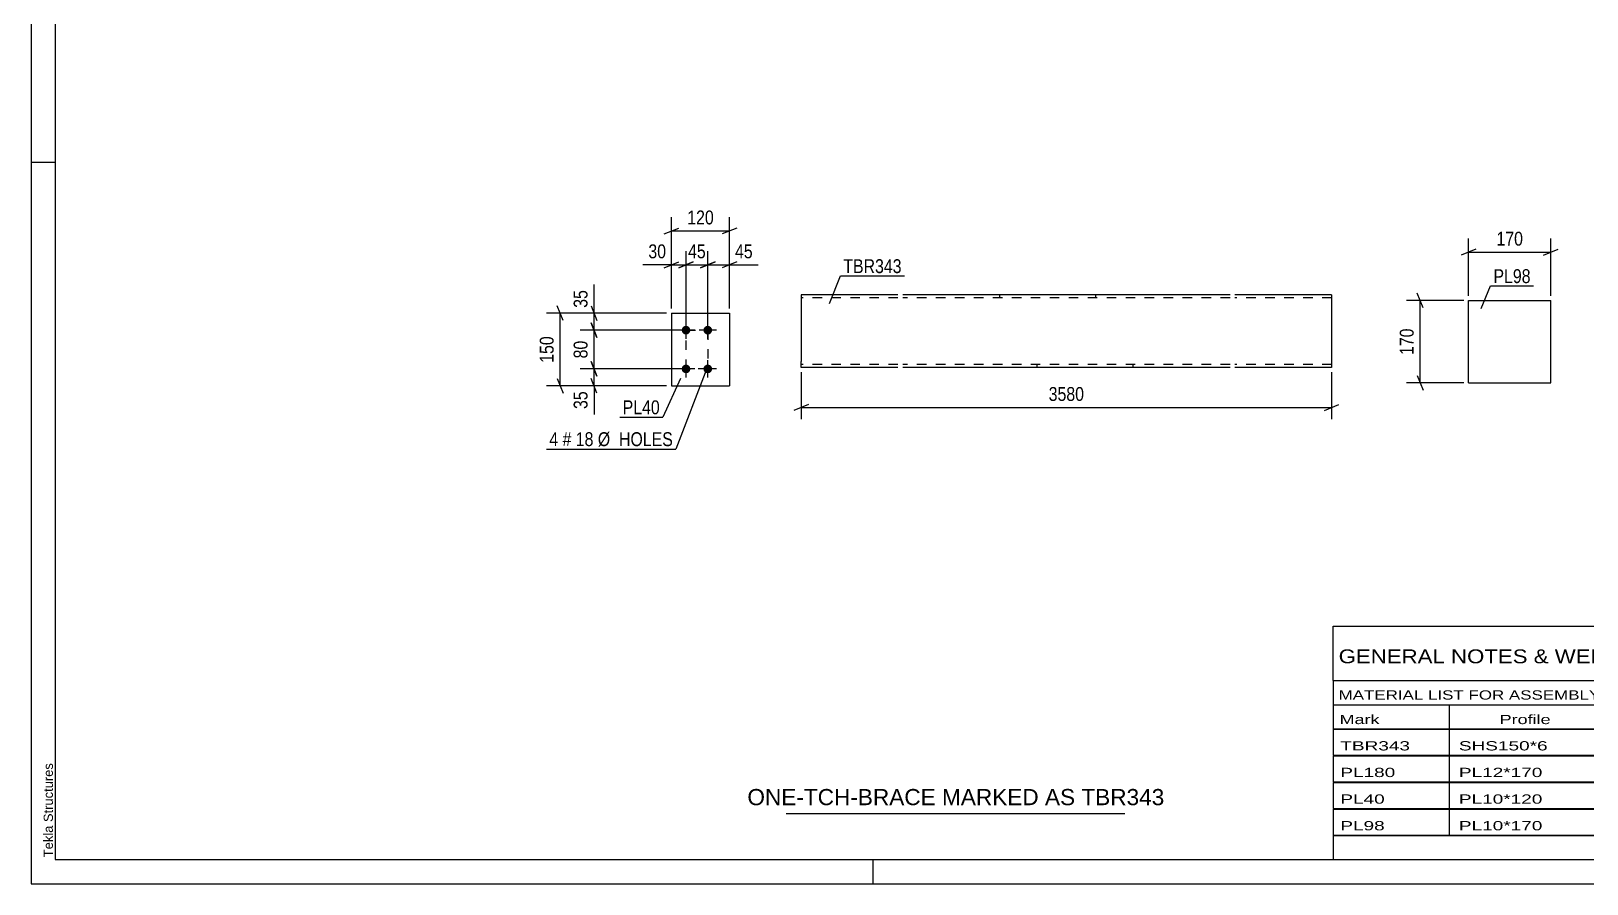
# Model space of a CAD drawing. Header units: millimetres. Extents: x 0 to 594, y 0 to 420.
# Drawn here: x 0 to 321.4, y 0 to 176.1 of the extents above; entities that cross this region are included whole.
import ezdxf

# ---------------------------------------------------------------- set-up
doc = ezdxf.new("R2010")
doc.units = ezdxf.units.MM
doc.linetypes.add('DXK_LINE_DOT2', pattern=[3.9198, 1.9599, -1.9599])
doc.styles.add('Arial', font='ARIAL.TTF', dxfattribs={"height": 0.2})
doc.styles.add('Arial Narrow', font='ARIALN.TTF', dxfattribs={"height": 0.2})

# ---------------------------------------------------------------- blocks, each defined once
blk = doc.blocks.new('Unknown-580612004-1130')
at = {"color": 5, "linetype": 'Continuous'}
for p, q in [((0, 420), (0, 0)), ((5, 415), (5, 5)), ((5, 149), (0, 149)), ((5, 5), (589, 5)), ((174, 0), (174, 5)), ((0, 0), (594, 0))]:
    blk.add_line(p, q, dxfattribs=at)
at = {"color": 174, "linetype": 'Continuous', "style": 'Arial'}
blk.add_text('Tekla Structures', height=1.9102, rotation=90, dxfattribs=at).set_placement((4.5, 5.5))
blk = doc.blocks.new('Part-580612004-2167 - 2161')
at = {"color": 2, "linetype": 'Continuous'}
for p, q in [((132.31, 117.85), (132.31, 102.85)), ((132.31, 117.85), (144.31, 117.85)), ((144.31, 117.85), (144.31, 102.85)), ((132.31, 102.85), (144.31, 102.85))]:
    blk.add_line(p, q, dxfattribs=at)
blk = doc.blocks.new('Bolt-580612004-2200 - 2161')
at = {"linetype": 'Continuous'}
for points in [[(135.31, 113.45, -1), (135.31, 115.25, -1)], [(139.81, 113.45, -1), (139.81, 115.25, -1)], [(135.31, 105.45, -1), (135.31, 107.25, -1)], [(139.81, 105.45, -1), (139.81, 107.25, -1)]]:
    blk.add_hatch(color=1, dxfattribs=at).paths.add_polyline_path(points)
at = {"color": 1, "linetype": 'Continuous'}
for p, q in [((135.31, 112.55), (135.31, 116.15)), ((139.81, 112.55), (139.81, 116.15)), ((137.11, 114.35), (133.51, 114.35)), ((141.61, 114.35), (138.01, 114.35)), ((137.11, 106.35), (133.51, 106.35)), ((135.31, 104.55), (135.31, 108.15)), ((141.61, 106.35), (138.01, 106.35)), ((139.81, 104.55), (139.81, 108.15))]:
    blk.add_line(p, q, dxfattribs=at)
blk = doc.blocks.new('Part-580612004-2404 - 2398')
at = {"color": 2, "linetype": 'Continuous'}
for p, q in [((297, 103.46), (297, 120.46)), ((297, 120.46), (314, 120.46)), ((314, 103.46), (314, 120.46)), ((297, 103.46), (314, 103.46))]:
    blk.add_line(p, q, dxfattribs=at)
blk = doc.blocks.new('Part-580612004-2436 - 2428')
at = {"color": 2, "linetype": 'Continuous'}
for p, q in [((179.09, 121.65), (159.09, 121.65)), ((159.09, 121.65), (159.09, 107.85)), ((247.71, 121.65), (180.09, 121.65)), ((268.71, 121.65), (248.71, 121.65)), ((268.71, 121.65), (268.71, 106.65)), ((159.09, 107), (159.09, 107.85)), ((159.09, 106.74), (159.09, 107)), ((159.09, 106.65), (159.09, 106.74)), ((179.09, 106.65), (159.09, 106.65)), ((247.71, 106.65), (180.09, 106.65)), ((268.71, 106.65), (248.71, 106.65))]:
    blk.add_line(p, q, dxfattribs=at)
at = {"color": 7, "linetype": 'DXK_LINE_DOT2'}
for p, q in [((179.09, 121.05), (159.09, 121.05)), ((247.71, 121.05), (180.09, 121.05)), ((200.09, 121.65), (200.09, 121.05)), ((219.93, 121.65), (219.93, 121.05)), ((268.71, 121.05), (248.71, 121.05)), ((159.09, 107.39), (159.09, 107.85)), ((159.09, 107), (159.09, 107.62)), ((159.09, 107.25), (159.09, 107.29)), ((159.09, 107.25), (159.09, 107.29)), ((179.09, 107.25), (159.09, 107.25)), ((159.09, 106.65), (159.09, 106.65)), ((247.71, 107.25), (180.09, 107.25)), ((207.86, 106.65), (207.86, 107.25)), ((227.71, 106.65), (227.71, 107.25)), ((268.71, 107.25), (248.71, 107.25)), ((268.71, 107.25), (268.71, 107.29))]:
    blk.add_line(p, q, dxfattribs=at)
blk = doc.blocks.new('Rectangle-580612004-2384 - 2161')
at = {"color": 1, "linetype": 'DXK_LINE_DOT2'}
blk.add_lwpolyline([(135.31, 114.35), (139.81, 114.35), (139.81, 106.35), (135.31, 106.35), (135.31, 114.35)], close=True, dxfattribs=at)
blk = doc.blocks.new('StraightDimension-580612004-2344 - 2161')
at = {"color": 7, "linetype": 'Continuous'}
for p, q in [((135.31, 115.35), (135.31, 130.7)), ((139.81, 115.35), (139.81, 130.7)), ((133.81, 127.25), (136.81, 128.45)), ((135.31, 127.85), (139.81, 127.85)), ((141.31, 128.45), (138.31, 127.25))]:
    blk.add_line(p, q, dxfattribs=at)
at = {"color": 0}
blk.add_wipeout([(139.99, 128.6), (139.99, 132.8), (135.13, 132.8), (135.13, 128.6)], dxfattribs=at)
at = {"color": 3, "style": 'Arial Narrow'}
blk.add_text('45', height=2.863, dxfattribs=at).set_placement((135.73, 129.2))
blk = doc.blocks.new('StraightDimension-580612004-2300 - 2161')
at = {"color": 7, "linetype": 'Continuous'}
for p, q in [((115.71, 119.35), (116.91, 116.35)), ((131.31, 117.85), (113.46, 117.85)), ((116.91, 112.85), (115.71, 115.85)), ((116.31, 114.35), (116.31, 117.85)), ((134.31, 114.35), (113.46, 114.35))]:
    blk.add_line(p, q, dxfattribs=at)
at = {"color": 0}
blk.add_wipeout([(115.56, 123.23), (111.36, 123.23), (111.36, 118.37), (115.56, 118.37)], dxfattribs=at)
at = {"color": 7, "linetype": 'Continuous'}
blk.add_line((116.31, 117.85), (116.31, 123.75), dxfattribs=at)
blk.add_line((116.31, 117.85), (116.31, 123.75), dxfattribs=at)
at = {"color": 3, "style": 'Arial Narrow'}
blk.add_text('35', height=2.863, rotation=90.0002, dxfattribs=at).set_placement((114.96, 118.97))
blk = doc.blocks.new('StraightDimension-580612004-2277 - 2161')
at = {"color": 7, "linetype": 'Continuous'}
for p, q in [((134.31, 106.35), (113.46, 106.35)), ((115.71, 107.85), (116.91, 104.85)), ((116.31, 102.85), (116.31, 106.35)), ((116.91, 101.35), (115.71, 104.35)), ((131.31, 102.85), (113.46, 102.85))]:
    blk.add_line(p, q, dxfattribs=at)
at = {"color": 0}
blk.add_wipeout([(115.56, 102.32), (111.36, 102.32), (111.36, 97.47), (115.56, 97.47)], dxfattribs=at)
at = {"color": 7, "linetype": 'Continuous'}
blk.add_line((116.31, 102.85), (116.31, 96.94), dxfattribs=at)
blk.add_line((116.31, 102.85), (116.31, 96.94), dxfattribs=at)
at = {"color": 3, "style": 'Arial Narrow'}
blk.add_text('35', height=2.863, rotation=90.0002, dxfattribs=at).set_placement((114.96, 98.07))
blk = doc.blocks.new('StraightDimension-580612004-2290 - 2161')
at = {"color": 7, "linetype": 'Continuous'}
for p, q in [((115.71, 115.85), (116.91, 112.85)), ((134.31, 114.35), (113.46, 114.35)), ((116.31, 106.35), (116.31, 114.35)), ((134.31, 106.35), (113.46, 106.35)), ((116.91, 104.85), (115.71, 107.85))]:
    blk.add_line(p, q, dxfattribs=at)
at = {"color": 0}
blk.add_wipeout([(115.56, 112.78), (111.36, 112.78), (111.36, 107.92), (115.56, 107.92)], dxfattribs=at)
at = {"color": 3, "style": 'Arial Narrow'}
blk.add_text('80', height=2.863, rotation=90.0002, dxfattribs=at).set_placement((114.96, 108.52))
blk = doc.blocks.new('StraightDimension-580612004-2314 - 2161')
at = {"color": 7, "linetype": 'Continuous'}
for p, q in [((109.91, 116.35), (108.71, 119.35)), ((131.31, 117.85), (106.46, 117.85)), ((109.31, 102.85), (109.31, 117.85)), ((108.71, 104.35), (109.91, 101.35)), ((131.31, 102.85), (106.46, 102.85))]:
    blk.add_line(p, q, dxfattribs=at)
at = {"color": 0}
blk.add_wipeout([(108.56, 113.69), (104.36, 113.69), (104.36, 107.01), (108.56, 107.01)], dxfattribs=at)
at = {"color": 3, "style": 'Arial Narrow'}
blk.add_text('150', height=2.863, rotation=90.0002, dxfattribs=at).set_placement((107.96, 107.61))
blk = doc.blocks.new('StraightDimension-580612004-2331 - 2161')
at = {"color": 7, "linetype": 'Continuous'}
for p, q in [((132.31, 118.85), (132.31, 130.7)), ((135.31, 115.35), (135.31, 130.7)), ((130.81, 127.25), (133.81, 128.45)), ((132.31, 127.85), (135.31, 127.85)), ((136.81, 128.45), (133.81, 127.25))]:
    blk.add_line(p, q, dxfattribs=at)
at = {"color": 0}
blk.add_wipeout([(131.78, 128.6), (131.78, 132.8), (126.93, 132.8), (126.93, 128.6)], dxfattribs=at)
at = {"color": 7, "linetype": 'Continuous'}
blk.add_line((132.31, 127.85), (126.4, 127.85), dxfattribs=at)
blk.add_line((132.31, 127.85), (126.4, 127.85), dxfattribs=at)
at = {"color": 3, "style": 'Arial Narrow'}
blk.add_text('30', height=2.863, dxfattribs=at).set_placement((127.53, 129.2))
blk = doc.blocks.new('StraightDimension-580612004-2354 - 2161')
at = {"color": 7, "linetype": 'Continuous'}
for p, q in [((139.81, 115.35), (139.81, 130.7)), ((144.31, 118.85), (144.31, 130.7)), ((138.31, 127.25), (141.31, 128.45)), ((139.81, 127.85), (144.31, 127.85)), ((145.81, 128.45), (142.81, 127.25))]:
    blk.add_line(p, q, dxfattribs=at)
at = {"color": 0}
blk.add_wipeout([(149.69, 128.6), (149.69, 132.8), (144.83, 132.8), (144.83, 128.6)], dxfattribs=at)
at = {"color": 7, "linetype": 'Continuous'}
blk.add_line((144.31, 127.85), (150.22, 127.85), dxfattribs=at)
blk.add_line((144.31, 127.85), (150.22, 127.85), dxfattribs=at)
at = {"color": 3, "style": 'Arial Narrow'}
blk.add_text('45', height=2.863, dxfattribs=at).set_placement((145.43, 129.2))
blk = doc.blocks.new('StraightDimension-580612004-2368 - 2161')
at = {"color": 7, "linetype": 'Continuous'}
for p, q in [((130.81, 134.25), (133.81, 135.45)), ((132.31, 118.85), (132.31, 137.7)), ((145.81, 135.45), (142.81, 134.25)), ((144.31, 118.85), (144.31, 137.7)), ((132.31, 134.85), (144.31, 134.85))]:
    blk.add_line(p, q, dxfattribs=at)
at = {"color": 0}
blk.add_wipeout([(141.65, 135.6), (141.65, 139.8), (134.97, 139.8), (134.97, 135.6)], dxfattribs=at)
at = {"color": 3, "style": 'Arial Narrow'}
blk.add_text('120', height=2.863, dxfattribs=at).set_placement((135.57, 136.2))
blk = doc.blocks.new('StraightDimension-580612004-2406 - 2398')
at = {"color": 7, "linetype": 'Continuous'}
for p, q in [((297, 121.46), (297, 133.31)), ((314, 121.46), (314, 133.31)), ((298.5, 131.06), (295.5, 129.86)), ((297, 130.46), (314, 130.46)), ((312.5, 129.86), (315.5, 131.06))]:
    blk.add_line(p, q, dxfattribs=at)
at = {"color": 0}
blk.add_wipeout([(308.84, 131.21), (308.84, 135.41), (302.16, 135.41), (302.16, 131.21)], dxfattribs=at)
at = {"color": 3, "style": 'Arial Narrow'}
blk.add_text('170', height=2.863, dxfattribs=at).set_placement((302.76, 131.81))
blk = doc.blocks.new('StraightDimension-580612004-2417 - 2398')
at = {"color": 7, "linetype": 'Continuous'}
for p, q in [((296, 120.46), (284.15, 120.46)), ((287.6, 118.96), (286.4, 121.96)), ((287, 103.46), (287, 120.46)), ((296, 103.46), (284.15, 103.46)), ((286.4, 104.96), (287.6, 101.96))]:
    blk.add_line(p, q, dxfattribs=at)
at = {"color": 0}
blk.add_wipeout([(286.25, 115.3), (282.05, 115.3), (282.05, 108.62), (286.25, 108.62)], dxfattribs=at)
at = {"color": 3, "style": 'Arial Narrow'}
blk.add_text('170', height=2.863, rotation=90.0002, dxfattribs=at).set_placement((285.65, 109.22))
blk = doc.blocks.new('StraightDimension-580612004-2441 - 2428')
at = {"color": 7, "linetype": 'Continuous'}
for p, q in [((159.09, 105.65), (159.09, 95.99)), ((268.71, 105.65), (268.71, 95.99)), ((160.59, 98.99), (157.59, 97.79)), ((159.09, 98.39), (268.71, 98.39)), ((267.21, 97.79), (270.21, 98.99))]:
    blk.add_line(p, q, dxfattribs=at)
at = {"color": 0}
blk.add_wipeout([(218.15, 99.14), (218.15, 103.34), (209.64, 103.34), (209.64, 99.14)], dxfattribs=at)
at = {"color": 3, "style": 'Arial Narrow'}
blk.add_text('3580', height=2.863, dxfattribs=at).set_placement((210.24, 99.74))
blk = doc.blocks.new('Unknown-580612004-4521')
at = {"color": 7, "linetype": 'Continuous'}
for p, q in [((269, 53.25), (429, 53.25)), ((269, 42), (269, 53.25)), ((429, 53.25), (429, 42)), ((269, 42), (429, 42)), ((269, 42), (269, 37)), ((429, 42), (429, 37)), ((269, 37), (429, 37)), ((269, 37), (269, 32)), ((293, 37), (293, 32)), ((328.5, 37), (328.5, 32)), ((354.5, 37), (354.5, 32)), ((367.5, 37), (367.5, 32)), ((385, 37), (385, 32)), ((407, 37), (407, 32)), ((429, 37), (429, 32)), ((269, 32), (429, 32)), ((269, 31.95), (269, 26.55)), ((269, 31.95), (429, 31.95)), ((293, 32), (293, 26.5)), ((328.5, 32), (328.5, 26.5)), ((354.5, 32), (354.5, 26.5)), ((367.5, 32), (367.5, 26.5)), ((385, 32), (385, 26.5)), ((407, 32), (407, 26.5)), ((429, 31.95), (429, 26.55)), ((269, 26.55), (429, 26.55)), ((269, 26.45), (269, 21.05)), ((269, 26.45), (429, 26.45)), ((293, 26.5), (293, 21)), ((328.5, 26.5), (328.5, 21)), ((354.5, 26.5), (354.5, 21)), ((367.5, 26.5), (367.5, 21)), ((385, 26.5), (385, 21)), ((407, 26.5), (407, 21)), ((429, 26.45), (429, 21.05)), ((269, 21.05), (429, 21.05)), ((269, 20.95), (269, 15.55)), ((269, 20.95), (429, 20.95)), ((293, 21), (293, 15.5)), ((328.5, 21), (328.5, 15.5)), ((354.5, 21), (354.5, 15.5)), ((367.5, 21), (367.5, 15.5)), ((385, 21), (385, 15.5)), ((407, 21), (407, 15.5)), ((429, 20.95), (429, 15.55)), ((269, 15.55), (429, 15.55)), ((269, 15.45), (269, 10.05)), ((269, 15.45), (429, 15.45)), ((293, 15.5), (293, 10)), ((328.5, 15.5), (328.5, 10)), ((354.5, 15.5), (354.5, 10)), ((367.5, 15.5), (367.5, 10)), ((385, 15.5), (385, 10)), ((407, 15.5), (407, 10)), ((429, 15.45), (429, 10.05)), ((269, 10.05), (429, 10.05)), ((269, 10), (429, 10)), ((269, 10), (269, 5)), ((385, 10), (385, 5)), ((407, 10), (407, 5)), ((429, 10), (429, 5)), ((269, 5), (429, 5))]:
    blk.add_line(p, q, dxfattribs=at)
at = {"color": 7, "style": 'Arial Narrow'}
for s, height, width, p in [('GENERAL NOTES & WELD DETAILS :', 2.8633, 1.4, (270.15, 45.56)), ('REFER TYP DRAWING TYP-01', 1.9089, 1.6, (353.7, 45.66)), ("MATERIAL LIST FOR ASSEMBLY MK'D", 1.9089, 1.6, (270.15, 38.06)), ('TBR343', 1.909, 1.794707, (361.59, 37.97)), ('1', 1.91, 1.794707, (391.08, 38.06)), ('No. Required', 1.9089, 1.6, (400.41, 38.06)), ('Mark', 1.909, 1.7, (270.34, 33)), ('Profile', 1.909, 1.7, (303.41, 33)), ('Material', 1.909, 1.7, (333.54, 33.06)), ('No.', 1.909, 1.7, (358.5, 33.06)), ('Length', 1.909, 1.7, (369, 33.06)), ('Area', 1.909, 1.7, (391.5, 33.06)), ('Weight', 1.909, 1.7, (411, 33.06))]:
    blk.add_text(s, height=height, dxfattribs=dict(at, width=width)).set_placement(p)
at = {"color": 7, "linetype": 'Continuous', "style": 'Arial Narrow'}
for s, height, width, p in [('TBR343', 1.909, 1.794707, (270.5, 27.56)), ('SHS150*6', 1.909, 1.794707, (295, 27.56)), ('E350', 1.909, 1.794707, (334.74, 27.56)), ('1', 1.91, 1.794707, (358.86, 27.56)), ('3580', 1.909, 1.794707, (371.58, 27.56)), ('2.1', 1.909, 1.794707, (395.32, 27.56)), ('96.9', 1.909, 1.794707, (414.14, 27.56)), ('PL180', 1.909, 1.794707, (270.5, 22.06)), ('PL12*170', 1.909, 1.794707, (295, 22.06)), ('E350', 1.909, 1.794707, (334.74, 22.06)), ('1', 1.91, 1.794707, (358.86, 22.06)), ('517', 1.909, 1.794707, (373.77, 22.06)), ('0.2', 1.909, 1.794707, (395.32, 22.06)), ('8.3', 1.909, 1.794707, (416.33, 22.06)), ('PL40', 1.909, 1.794707, (270.5, 16.56)), ('PL10*120', 1.909, 1.794707, (295, 16.56)), ('E350', 1.909, 1.794707, (334.74, 16.56)), ('4', 1.91, 1.794707, (358.86, 16.56)), ('150', 1.909, 1.794707, (373.77, 16.56)), ('0.0', 1.909, 1.794707, (395.32, 16.56)), ('5.7', 1.909, 1.794707, (416.33, 16.56)), ('PL98', 1.909, 1.794707, (270.5, 11.06)), ('PL10*170', 1.909, 1.794707, (295, 11.06)), ('E350', 1.909, 1.794707, (334.74, 11.06)), ('2', 1.91, 1.794707, (358.86, 11.06)), ('170', 1.909, 1.794707, (373.77, 11.06)), ('0.1', 1.909, 1.794707, (395.32, 11.06)), ('4.5', 1.909, 1.794707, (416.33, 11.06)), ('Total', 1.909, 1.7, (371.33, 6.5)), ('2.6', 1.909, 1.794707, (394.83, 6.5)), ('115.3', 1.909, 1.794707, (411.96, 6.5))]:
    blk.add_text(s, height=height, dxfattribs=dict(at, width=width)).set_placement(p)
blk = doc.blocks.new('Unknown-580612004-4522')
at = {"color": 7, "linetype": 'Continuous'}
blk.add_line((156, 14.5), (226, 14.5), dxfattribs=at)
at = {"color": 7, "style": 'Arial'}
blk.add_text('ONE-TCH-BRACE MARKED AS TBR343', height=3.3428, dxfattribs=at).set_placement((147.99, 16.25))
blk = doc.blocks.new('Mark-580612004-2163 - 2161')
at = {"color": 0}
blk.add_wipeout([(129.9, 96.99), (129.9, 99.99), (122.22, 99.99), (122.22, 96.99)], dxfattribs=at)
blk.add_wipeout([(129.9, 96.99), (129.9, 99.99), (122.22, 99.99), (122.22, 96.99)], dxfattribs=at)
at = {"color": 30, "linetype": 'Continuous'}
for p in [(134.15, 104.35), (121.62, 96.39)]:
    blk.add_line(p, (130.5, 96.39), dxfattribs=at)
at = {"color": 3, "style": 'Arial Narrow'}
blk.add_text('PL40', height=2.863, dxfattribs=at).set_placement((122.22, 96.99))
blk = doc.blocks.new('Mark-580612004-2196 - 2161')
at = {"color": 0}
blk.add_wipeout([(108.9, 90.41), (108.9, 93.41), (107.07, 93.41), (107.07, 90.41)], dxfattribs=at)
blk.add_wipeout([(108.9, 90.41), (108.9, 93.41), (107.07, 93.41), (107.07, 90.41)], dxfattribs=at)
blk.add_wipeout([(111.63, 90.41), (111.63, 93.41), (109.8, 93.41), (109.8, 90.41)], dxfattribs=at)
blk.add_wipeout([(111.63, 90.41), (111.63, 93.41), (109.8, 93.41), (109.8, 90.41)], dxfattribs=at)
at = {"color": 3, "style": 'Arial Narrow'}
blk.add_text('4', height=2.86, dxfattribs=at).set_placement((107.07, 90.41))
at = {"color": 0}
blk.add_wipeout([(116.19, 90.41), (116.19, 93.41), (112.53, 93.41), (112.53, 90.41)], dxfattribs=at)
blk.add_wipeout([(116.19, 90.41), (116.19, 93.41), (112.53, 93.41), (112.53, 90.41)], dxfattribs=at)
at = {"color": 3, "style": 'Arial Narrow'}
blk.add_text('#', height=2.86, dxfattribs=at).set_placement((109.8, 90.41))
at = {"color": 0}
blk.add_wipeout([(132.61, 90.41), (132.61, 93.41), (117.09, 93.41), (117.09, 90.41)], dxfattribs=at)
blk.add_wipeout([(132.61, 90.41), (132.61, 93.41), (117.09, 93.41), (117.09, 90.41)], dxfattribs=at)
at = {"color": 7, "linetype": 'Continuous'}
for p in [(139.64, 106.44), (106.47, 89.81)]:
    blk.add_line(p, (133.21, 89.81), dxfattribs=at)
at = {"color": 3, "style": 'Arial Narrow'}
for s, p in [('18', (112.53, 90.41)), ('Ø  HOLES', (117.09, 90.41))]:
    blk.add_text(s, height=2.863, dxfattribs=at).set_placement(p)
blk = doc.blocks.new('Mark-580612004-2400 - 2398')
at = {"color": 0}
blk.add_wipeout([(309.81, 124.08), (309.81, 127.08), (302.14, 127.08), (302.14, 124.08)], dxfattribs=at)
blk.add_wipeout([(309.81, 124.08), (309.81, 127.08), (302.14, 127.08), (302.14, 124.08)], dxfattribs=at)
at = {"color": 30, "linetype": 'Continuous'}
for p, q in [((299.58, 118.8), (301.54, 123.48)), ((301.54, 123.48), (310.41, 123.48))]:
    blk.add_line(p, q, dxfattribs=at)
at = {"color": 3, "style": 'Arial Narrow'}
blk.add_text('PL98', height=2.863, dxfattribs=at).set_placement((302.14, 124.08))
blk = doc.blocks.new('Mark-580612004-2432 - 2428')
at = {"color": 0}
blk.add_wipeout([(179.87, 126.14), (179.87, 129.14), (167.81, 129.14), (167.81, 126.14)], dxfattribs=at)
blk.add_wipeout([(179.87, 126.14), (179.87, 129.14), (167.81, 129.14), (167.81, 126.14)], dxfattribs=at)
at = {"color": 30, "linetype": 'Continuous'}
for p, q in [((164.99, 119.89), (167.21, 125.54)), ((167.21, 125.54), (180.47, 125.54))]:
    blk.add_line(p, q, dxfattribs=at)
at = {"color": 3, "style": 'Arial Narrow'}
blk.add_text('TBR343', height=2.863, dxfattribs=at).set_placement((167.81, 126.14))

msp = doc.modelspace()

# ---------------------------------------------------------------- block references
for name in ['Unknown-580612004-1130', 'Part-580612004-2436 - 2428', 'Part-580612004-2404 - 2398', 'Part-580612004-2167 - 2161', 'Bolt-580612004-2200 - 2161', 'Rectangle-580612004-2384 - 2161', 'Unknown-580612004-4521', 'Unknown-580612004-4522']:
    msp.add_blockref(name, (0, 0))

# ---------------------------------------------------------------- next in the draw order: block references
for name in ['StraightDimension-580612004-2406 - 2398', 'StraightDimension-580612004-2344 - 2161', 'Mark-580612004-2432 - 2428', 'StraightDimension-580612004-2277 - 2161', 'StraightDimension-580612004-2441 - 2428']:
    msp.add_blockref(name, (0, 0))

# ---------------------------------------------------------------- next in the draw order: block references
for name in ['Mark-580612004-2400 - 2398', 'StraightDimension-580612004-2300 - 2161', 'StraightDimension-580612004-2417 - 2398']:
    msp.add_blockref(name, (0, 0))

# ---------------------------------------------------------------- next in the draw order: block references
msp.add_blockref('StraightDimension-580612004-2290 - 2161', (0, 0))

# ---------------------------------------------------------------- next in the draw order: block references
msp.add_blockref('StraightDimension-580612004-2314 - 2161', (0, 0))

# ---------------------------------------------------------------- next in the draw order: block references
for name in ['StraightDimension-580612004-2331 - 2161', 'Mark-580612004-2163 - 2161']:
    msp.add_blockref(name, (0, 0))

# ---------------------------------------------------------------- next in the draw order: block references
for name in ['StraightDimension-580612004-2354 - 2161', 'Mark-580612004-2196 - 2161']:
    msp.add_blockref(name, (0, 0))

# ---------------------------------------------------------------- next in the draw order: block references
msp.add_blockref('StraightDimension-580612004-2368 - 2161', (0, 0))

doc.saveas('drawing.dxf')
